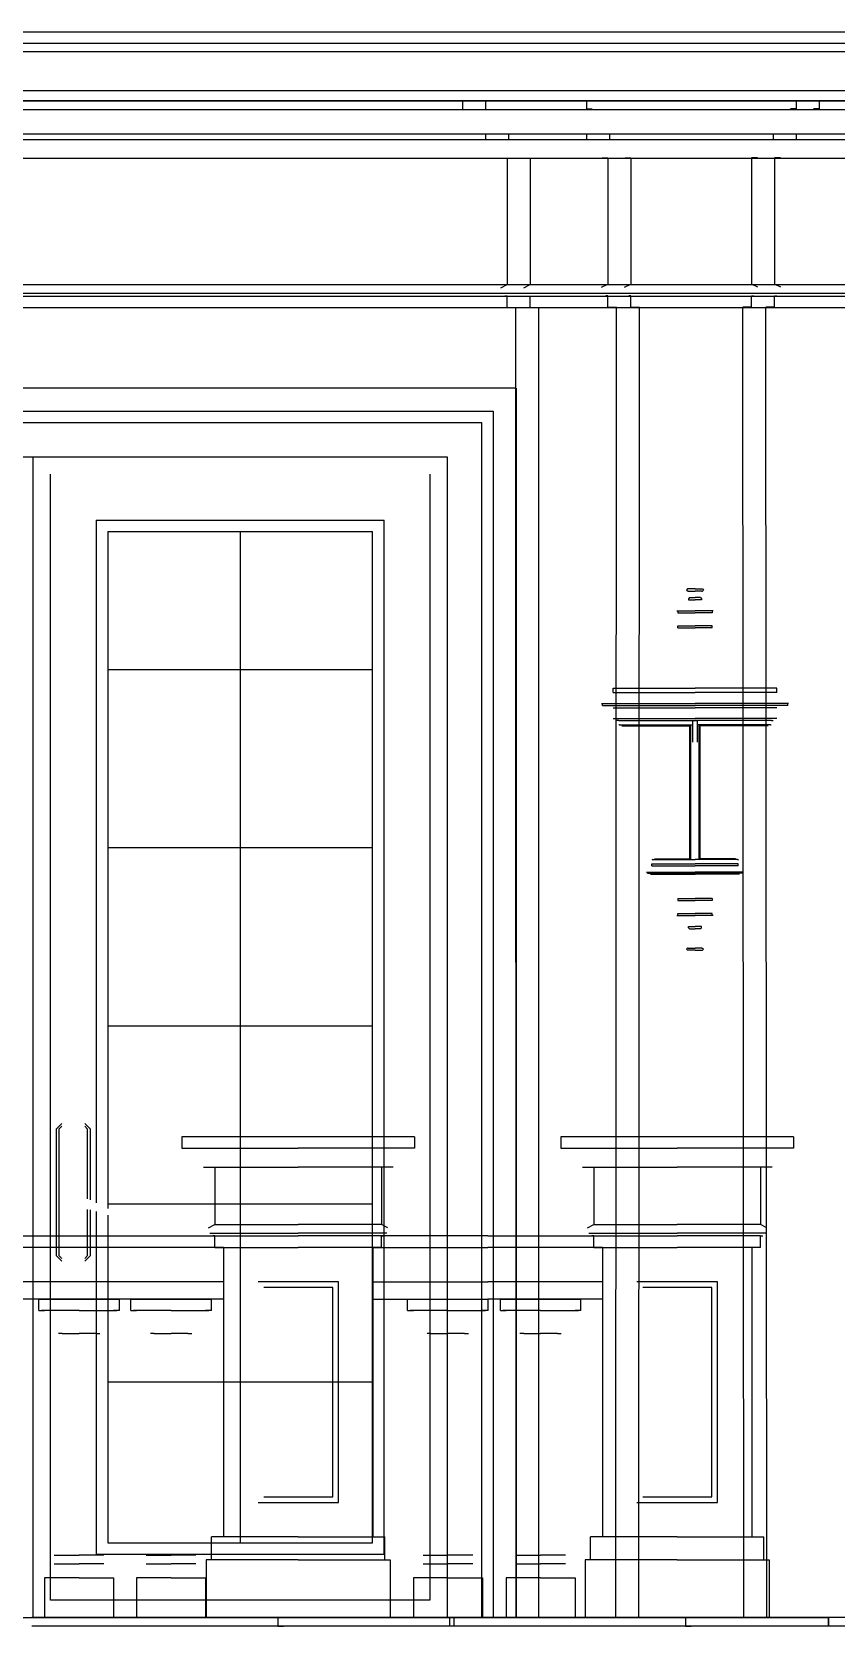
# Model space of a CAD drawing. Header units: metres. Extents: x -770 to 770, y 0 to 641.
# Drawn here: x -307.2 to -237.2, y 307.2 to 446 of the extents above; entities that cross this region are included whole.
import ezdxf

# ---------------------------------------------------------------- set-up
doc = ezdxf.new("R2010")
doc.units = ezdxf.units.M

msp = doc.modelspace()

# ---------------------------------------------------------------- linework, layer by layer
at = {"layer": 'EL-Balcony'}
for p, q in [((-294.15, 349.83, -113.55), (-294.15, 348.83, -113.55)), ((-273.9, 349.83, -117.6), (-294.15, 349.83, -113.55)), ((-273.9, 349.83, -117.6), (-273.9, 348.83, -117.6)), ((-261.19, 349.83, -130.31), (-261.19, 348.83, -130.31)), ((-240.94, 349.83, -158.5), (-261.19, 349.83, -130.31)), ((-240.94, 349.83, -158.5), (-240.94, 348.83, -158.5)), ((-294.15, 348.83, -113.55), (-284.02, 348.83, -113.55)), ((-273.9, 348.83, -117.6), (-284.02, 348.83, -113.55)), ((-261.19, 348.83, -130.31), (-251.06, 348.83, -140.44)), ((-240.94, 348.83, -158.5), (-251.06, 348.83, -140.44)), ((-292.27, 347.2, -113.55), (-291.27, 347.2, -113.55)), ((-291.27, 347.2, -113.55), (-291.27, 342.2, -113.55)), ((-291.27, 347.2, -113.55), (-284.02, 347.2, -113.55)), ((-276.77, 347.2, -114.72), (-284.02, 347.2, -113.55)), ((-276.77, 347.2, -114.72), (-276.77, 342.2, -114.72)), ((-275.77, 347.2, -115.72), (-276.77, 347.2, -114.72)), ((-259.31, 347.2, -132.19), (-258.31, 347.2, -133.19)), ((-258.31, 347.2, -133.19), (-258.31, 342.2, -133.19)), ((-258.31, 347.2, -133.19), (-251.06, 347.2, -140.44)), ((-243.81, 347.2, -158.5), (-251.06, 347.2, -140.44)), ((-243.81, 347.2, -158.5), (-243.81, 342.2, -158.5)), ((-242.81, 347.2, -158.5), (-243.81, 347.2, -158.5)), ((-291.82, 341.92, -113.55), (-291.27, 342.2, -113.55)), ((-291.71, 341.45, -113.55), (-284.02, 341.45, -113.55)), ((-291.27, 342.2, -113.55), (-284.02, 342.2, -113.55)), ((-276.77, 342.2, -114.72), (-284.02, 342.2, -113.55)), ((-276.33, 341.45, -115.16), (-284.02, 341.45, -113.55)), ((-276.23, 341.92, -115.27), (-276.77, 342.2, -114.72)), ((-258.86, 341.92, -132.64), (-258.31, 342.2, -133.19)), ((-258.75, 341.45, -132.75), (-251.06, 341.45, -140.44)), ((-258.31, 342.2, -133.19), (-251.06, 342.2, -140.44)), ((-243.81, 342.2, -158.5), (-251.06, 342.2, -140.44)), ((-243.37, 341.45, -158.5), (-251.06, 341.45, -140.44)), ((-243.26, 341.92, -158.5), (-243.81, 342.2, -158.5)), ((-310.83, 341.2, -113.55), (-291.1, 341.2, -113.55)), ((-290.52, 340.2, -113.55), (-310.83, 340.2, -113.55)), ((-291.27, 341.2, -113.55), (-291.46, 341.2, -113.55)), ((-291.27, 340.2, -113.55), (-291.27, 341.2, -113.55)), ((-291.27, 341.2, -113.55), (-284.02, 341.2, -113.55)), ((-291.27, 340.2, -113.55), (-290.52, 340.2, -113.55)), ((-290.52, 340.2, -113.55), (-284.02, 340.2, -113.55)), ((-290.52, 340.2, -113.55), (-290.52, 315, -113.55)), ((-276.77, 341.2, -114.72), (-284.02, 341.2, -113.55)), ((-277.52, 340.2, -113.97), (-284.02, 340.2, -113.55)), ((-276.77, 340.2, -114.72), (-277.52, 340.2, -113.97)), ((-277.52, 340.2, -113.97), (-267.54, 340.2, -123.95)), ((-277.52, 340.2, -113.97), (-277.52, 315, -113.97)), ((-267.54, 341.2, -123.95), (-276.95, 341.2, -114.55)), ((-276.77, 341.2, -114.72), (-276.58, 341.2, -114.91)), ((-276.77, 340.2, -114.72), (-276.77, 341.2, -114.72)), ((-267.54, 341.2, -123.95), (-258.14, 341.2, -133.36)), ((-257.56, 340.2, -133.94), (-267.54, 340.2, -123.95)), ((-258.31, 341.2, -133.19), (-258.5, 341.2, -133)), ((-258.31, 340.2, -133.19), (-258.31, 341.2, -133.19)), ((-258.31, 341.2, -133.19), (-251.06, 341.2, -140.44)), ((-258.31, 340.2, -133.19), (-257.56, 340.2, -133.94)), ((-257.56, 340.2, -133.94), (-251.06, 340.2, -140.44)), ((-257.56, 340.2, -133.94), (-257.56, 315, -133.94)), ((-243.81, 341.2, -158.5), (-251.06, 341.2, -140.44)), ((-244.56, 340.2, -158.5), (-251.06, 340.2, -140.44)), ((-243.81, 340.2, -158.5), (-244.56, 340.2, -158.5)), ((-244.56, 340.2, -158.5), (-244.56, 315, -158.5)), ((-243.81, 341.2, -158.5), (-243.62, 341.2, -158.5)), ((-243.81, 340.2, -158.5), (-243.81, 341.2, -158.5)), ((-290.52, 337.2, -113.55), (-310.83, 337.2, -113.55)), ((-280.52, 337.2, -113.55), (-287.52, 337.2, -113.55)), ((-280.52, 318, -113.55), (-280.52, 337.2, -113.55)), ((-277.52, 337.2, -113.97), (-267.54, 337.2, -123.95)), ((-257.56, 337.2, -133.94), (-267.54, 337.2, -123.95)), ((-247.56, 337.2, -143.94), (-254.56, 337.2, -136.94)), ((-247.56, 318, -143.94), (-247.56, 337.2, -143.94)), ((-281.02, 336.7, -113.55), (-287.02, 336.7, -113.55)), ((-281.02, 318.5, -113.55), (-281.02, 336.7, -113.55)), ((-248.06, 336.7, -143.44), (-254.06, 336.7, -137.44)), ((-248.06, 318.5, -143.44), (-248.06, 336.7, -143.44)), ((-290.52, 335.7, -113.55), (-310.83, 335.7, -113.55)), ((-306.58, 334.7, -113.55), (-306.58, 335.7, -113.55)), ((-306.58, 335.7, -113.55), (-299.58, 335.7, -113.55)), ((-306.58, 334.7, -113.55), (-306.08, 334.7, -113.55)), ((-303.08, 334.7, -113.55), (-306.36, 334.7, -113.55)), ((-303.08, 334.7, -113.55), (-299.8, 334.7, -113.55)), ((-299.58, 334.7, -113.55), (-300.08, 334.7, -113.55)), ((-299.58, 334.7, -113.55), (-299.58, 335.7, -113.55)), ((-298.58, 334.7, -113.55), (-298.58, 335.7, -113.55)), ((-298.58, 335.7, -113.55), (-291.58, 335.7, -113.55)), ((-298.58, 334.7, -113.55), (-298.08, 334.7, -113.55)), ((-295.08, 334.7, -113.55), (-298.36, 334.7, -113.55)), ((-295.08, 334.7, -113.55), (-291.8, 334.7, -113.55)), ((-291.58, 334.7, -113.55), (-292.08, 334.7, -113.55)), ((-291.58, 334.7, -113.55), (-291.58, 335.7, -113.55)), ((-277.52, 335.7, -113.97), (-267.54, 335.7, -123.95)), ((-274.51, 334.7, -116.98), (-274.51, 335.7, -116.98)), ((-274.51, 335.7, -116.98), (-267.51, 335.7, -123.98)), ((-274.51, 334.7, -116.98), (-274.01, 334.7, -117.48)), ((-271.01, 334.7, -120.48), (-274.29, 334.7, -117.2)), ((-271.01, 334.7, -120.48), (-267.73, 334.7, -123.76)), ((-267.51, 334.7, -123.98), (-268.01, 334.7, -123.48)), ((-257.56, 335.7, -133.94), (-267.54, 335.7, -123.95)), ((-267.51, 334.7, -123.98), (-267.51, 335.7, -123.98)), ((-266.44, 334.7, -125.06), (-266.44, 335.7, -125.06)), ((-266.44, 335.7, -125.06), (-259.44, 335.7, -132.06)), ((-266.44, 334.7, -125.06), (-265.94, 334.7, -125.56)), ((-262.94, 334.7, -128.56), (-266.22, 334.7, -125.28)), ((-262.94, 334.7, -128.56), (-259.65, 334.7, -131.84)), ((-259.44, 334.7, -132.06), (-259.94, 334.7, -131.56)), ((-259.44, 334.7, -132.06), (-259.44, 335.7, -132.06)), ((-304.55, 332.7, -113.55), (-304.88, 332.7, -113.55)), ((-304.55, 332.7, -113.55), (-303.08, 332.7, -113.55)), ((-301.61, 332.7, -113.55), (-303.08, 332.7, -113.55)), ((-301.61, 332.7, -113.55), (-301.28, 332.7, -113.55)), ((-296.55, 332.7, -113.55), (-296.88, 332.7, -113.55)), ((-296.55, 332.7, -113.55), (-295.08, 332.7, -113.55)), ((-293.61, 332.7, -113.55), (-295.08, 332.7, -113.55)), ((-293.61, 332.7, -113.55), (-293.28, 332.7, -113.55)), ((-272.48, 332.7, -119.02), (-272.81, 332.7, -118.68)), ((-272.48, 332.7, -119.02), (-271.01, 332.7, -120.48)), ((-269.55, 332.7, -121.95), (-271.01, 332.7, -120.48)), ((-269.55, 332.7, -121.95), (-269.21, 332.7, -122.28)), ((-264.4, 332.7, -127.09), (-264.74, 332.7, -126.76)), ((-264.4, 332.7, -127.09), (-262.94, 332.7, -128.56)), ((-261.47, 332.7, -130.03), (-262.94, 332.7, -128.56)), ((-261.47, 332.7, -130.03), (-261.14, 332.7, -130.36)), ((-287.52, 318, -113.55), (-280.52, 318, -113.55)), ((-287.02, 318.5, -113.55), (-281.02, 318.5, -113.55)), ((-254.56, 318, -136.94), (-247.56, 318, -143.94)), ((-254.06, 318.5, -137.44), (-248.06, 318.5, -143.44)), ((-291.56, 313, -113.55), (-291.56, 315, -113.55)), ((-290.52, 315, -113.55), (-291.56, 315, -113.55)), ((-284.02, 315, -113.55), (-290.52, 315, -113.55)), ((-284.02, 315, -113.55), (-277.52, 315, -113.97)), ((-277.52, 315, -113.97), (-276.48, 315, -115.01)), ((-276.48, 313, -115.01), (-276.48, 315, -115.01)), ((-258.6, 313, -132.9), (-258.6, 315, -132.9)), ((-257.56, 315, -133.94), (-258.6, 315, -132.9)), ((-251.06, 315, -140.44), (-257.56, 315, -133.94)), ((-251.06, 315, -140.44), (-244.56, 315, -158.5)), ((-244.56, 315, -158.5), (-243.52, 315, -158.5)), ((-243.52, 313, -158.5), (-243.52, 315, -158.5)), ((-305.24, 313.42, -113.55), (-305.02, 313.42, -113.55)), ((-305.24, 312.67, -113.55), (-303.08, 312.67, -113.55)), ((-305.02, 313.42, -113.55), (-303.08, 313.42, -113.55)), ((-301.13, 313.42, -113.55), (-303.08, 313.42, -113.55)), ((-300.92, 312.67, -113.55), (-303.08, 312.67, -113.55)), ((-300.92, 313.42, -113.55), (-301.13, 313.42, -113.55)), ((-297.24, 313.42, -113.55), (-297.02, 313.42, -113.55)), ((-297.24, 312.67, -113.55), (-295.08, 312.67, -113.55)), ((-297.02, 313.42, -113.55), (-295.08, 313.42, -113.55)), ((-293.13, 313.42, -113.55), (-295.08, 313.42, -113.55)), ((-292.92, 312.67, -113.55), (-295.08, 312.67, -113.55)), ((-292.92, 313.42, -113.55), (-293.13, 313.42, -113.55)), ((-291.56, 313, -113.55), (-292.02, 313, -113.55)), ((-292.02, 313, -113.55), (-292.02, 308, -113.55)), ((-284.02, 313, -113.55), (-291.56, 313, -113.55)), ((-284.02, 313, -113.55), (-276.48, 313, -115.01)), ((-276.48, 313, -115.01), (-276.02, 313, -115.47)), ((-276.02, 313, -115.47), (-276.02, 308, -115.47)), ((-273.17, 313.42, -118.32), (-272.96, 313.42, -118.54)), ((-273.17, 312.67, -118.32), (-271.01, 312.67, -120.48)), ((-272.96, 313.42, -118.54), (-271.01, 313.42, -120.48)), ((-269.07, 313.42, -122.43), (-271.01, 313.42, -120.48)), ((-268.85, 312.67, -122.64), (-271.01, 312.67, -120.48)), ((-268.85, 313.42, -122.64), (-269.07, 313.42, -122.43)), ((-265.1, 313.42, -126.4), (-264.88, 313.42, -126.62)), ((-265.1, 312.67, -126.4), (-262.94, 312.67, -128.56)), ((-264.88, 313.42, -126.62), (-262.94, 313.42, -128.56)), ((-260.99, 313.42, -130.51), (-262.94, 313.42, -128.56)), ((-260.77, 312.67, -130.72), (-262.94, 312.67, -128.56)), ((-260.77, 313.42, -130.72), (-260.99, 313.42, -130.51)), ((-258.6, 313, -132.9), (-259.06, 313, -132.44)), ((-259.06, 313, -132.44), (-259.06, 308, -132.44)), ((-251.06, 313, -140.44), (-258.6, 313, -132.9)), ((-251.06, 313, -140.44), (-243.52, 313, -158.5)), ((-243.52, 313, -158.5), (-243.06, 313, -158.5)), ((-243.06, 313, -158.5), (-243.06, 308, -158.5)), ((-306.08, 311.43, -113.55), (-306.08, 308, -113.55)), ((-303.08, 311.43, -113.55), (-306.08, 311.43, -113.55)), ((-303.08, 311.43, -113.55), (-300.08, 311.43, -113.55)), ((-300.08, 311.43, -113.55), (-300.08, 308, -113.55)), ((-298.08, 311.43, -113.55), (-298.08, 308, -113.55)), ((-295.08, 311.43, -113.55), (-298.08, 311.43, -113.55)), ((-295.08, 311.43, -113.55), (-292.08, 311.43, -113.55)), ((-292.08, 311.43, -113.55), (-292.08, 308, -113.55)), ((-274.01, 311.43, -117.48), (-274.01, 308, -117.48)), ((-271.01, 311.43, -120.48), (-274.01, 311.43, -117.48)), ((-271.01, 311.43, -120.48), (-268.01, 311.43, -123.48)), ((-268.01, 311.43, -123.48), (-268.01, 308, -123.48)), ((-265.94, 311.43, -125.56), (-265.94, 308, -125.56)), ((-262.94, 311.43, -128.56), (-265.94, 311.43, -125.56)), ((-262.94, 311.43, -128.56), (-259.94, 311.43, -131.56)), ((-259.94, 311.43, -131.56), (-259.94, 308, -131.56)), ((-306.08, 308, -113.55), (-306.08, 308, -113.55)), ((-300.08, 308, -113.55), (-306.08, 308, -113.55)), ((-298.08, 308, -113.55), (-298.08, 308, -113.55)), ((-292.08, 308, -113.55), (-298.08, 308, -113.55)), ((-292.02, 308, -113.55), (-290.52, 308, -113.55)), ((-290.52, 308, -113.55), (-284.02, 308, -113.55)), ((-277.52, 308, -113.97), (-284.02, 308, -113.55)), ((-276.02, 308, -115.47), (-277.52, 308, -113.97)), ((-274.01, 308, -117.48), (-274.01, 308, -117.48)), ((-268.01, 308, -123.48), (-274.01, 308, -117.48)), ((-265.94, 308, -125.56), (-265.94, 308, -125.56)), ((-259.94, 308, -131.56), (-265.94, 308, -125.56)), ((-259.06, 308, -132.44), (-257.56, 308, -133.94)), ((-257.56, 308, -133.94), (-251.06, 308, -140.44)), ((-244.56, 308, -158.5), (-251.06, 308, -140.44)), ((-243.06, 308, -158.5), (-244.56, 308, -158.5))]:
    msp.add_line(p, q, dxfattribs=at)
at = {"layer": 'EL-Door'}
for p, q in [((-343.08, 409, -119.58), (-271.08, 409, -120.42)), ((-307.08, 308, -113.55), (-307.08, 409, -113.55)), ((-271.08, 409, -120.42), (-271.08, 308, -120.42)), ((-305.58, 309.5, -113.55), (-305.58, 407.5, -113.55)), ((-272.58, 407.5, -118.92), (-272.58, 309.5, -118.92)), ((-301.59, 403.5, -113.55), (-301.59, 344.08, -113.55)), ((-301.59, 403.5, -113.55), (-276.55, 403.5, -114.94)), ((-300.59, 402.5, -113.55), (-300.59, 343.58, -113.55)), ((-300.59, 402.5, -113.55), (-277.55, 402.5, -113.94)), ((-289.07, 402.5, -113.55), (-289.07, 314.5, -113.55)), ((-277.55, 314.5, -113.94), (-277.55, 402.5, -113.94)), ((-276.55, 313.5, -114.94), (-276.55, 403.5, -114.94)), ((-300.55, 390.5, -113.55), (-277.59, 390.5, -113.9)), ((-300.55, 375, -113.55), (-277.59, 375, -113.9)), ((-300.55, 359.5, -113.55), (-277.59, 359.5, -113.9)), ((-304.59, 351, -113.55), (-305.09, 350.5, -113.55)), ((-305.09, 350.5, -113.55), (-305.09, 339.5, -113.55)), ((-304.59, 350.75, -113.55), (-304.84, 350.5, -113.55)), ((-304.84, 350.5, -113.55), (-304.84, 339.5, -113.55)), ((-302.09, 350.5, -113.55), (-302.59, 351, -113.55)), ((-302.34, 350.5, -113.55), (-302.59, 350.75, -113.55)), ((-302.34, 344.44, -113.55), (-302.34, 350.5, -113.55)), ((-302.09, 344.34, -113.55), (-302.09, 350.5, -113.55)), ((-302.34, 339.5, -113.55), (-302.34, 343.51, -113.55)), ((-302.09, 339.5, -113.55), (-302.09, 343.47, -113.55)), ((-301.59, 343.33, -113.55), (-301.59, 313.5, -113.55)), ((-300.59, 343, -113.55), (-300.59, 314.5, -113.55)), ((-300.55, 344, -113.55), (-277.59, 344, -113.9)), ((-305.09, 339.5, -113.55), (-304.59, 339, -113.55)), ((-304.84, 339.5, -113.55), (-304.59, 339.25, -113.55)), ((-302.59, 339, -113.55), (-302.09, 339.5, -113.55)), ((-302.59, 339.25, -113.55), (-302.34, 339.5, -113.55)), ((-300.55, 328.5, -113.55), (-277.59, 328.5, -113.9)), ((-300.59, 314.5, -113.55), (-277.55, 314.5, -113.94)), ((-301.59, 313.5, -113.55), (-276.55, 313.5, -114.94)), ((-272.58, 309.5, -118.92), (-305.58, 309.5, -113.55)), ((-343.08, 308, -119.58), (-271.08, 308, -120.42))]:
    msp.add_line(p, q, dxfattribs=at)
at = {"layer": 'EL-Roof'}
for p, q in [((-467.69, 446, -91), (-177.44, 446, -158.5)), ((-177.44, 444.25, -158.5), (-471.69, 444.25, -91)), ((-177.44, 445, -158.5), (-467.69, 445, -91)), ((-177.44, 440.86, -158.5), (-467.69, 440.86, -91)), ((-177.44, 440, -158.5), (-467.69, 440, -91))]:
    msp.add_line(p, q, dxfattribs=at)
at = {"layer": 'FP-Hatch'}
for p, q in [((-250.17, 397.51, -141.33), (-250.26, 397.41, -141.24)), ((-250.26, 397.41, -141.24), (-250.26, 397.41, -141.24)), ((-250.26, 397.41, -141.24), (-250.17, 397.32, -141.33)), ((-250.09, 397.51, -141.4), (-250.17, 397.51, -141.33)), ((-250.11, 397.32, -141.38), (-250.17, 397.32, -141.33)), ((-250.11, 397.32, -141.38), (-249.51, 397.32, -141.99)), ((-249.51, 397.51, -141.99), (-250.09, 397.51, -141.4)), ((-249.51, 397.51, -141.99), (-248.93, 397.51, -142.57)), ((-248.91, 397.32, -142.59), (-249.51, 397.32, -141.99)), ((-248.93, 397.51, -142.57), (-248.85, 397.51, -142.64)), ((-248.91, 397.32, -142.59), (-248.85, 397.32, -142.64)), ((-248.85, 397.51, -142.64), (-248.76, 397.41, -142.74)), ((-248.76, 397.41, -142.74), (-248.85, 397.32, -142.64)), ((-248.76, 397.41, -142.74), (-248.76, 397.41, -142.74)), ((-251.08, 395.62, -140.42), (-251.01, 395.62, -140.49)), ((-251.01, 395.62, -140.49), (-249.51, 395.62, -141.99)), ((-251.01, 395.62, -140.49), (-251.01, 395.43, -140.49)), ((-249.98, 396.76, -141.52), (-250.07, 396.66, -141.42)), ((-250.07, 396.66, -141.42), (-250.07, 396.57, -141.42)), ((-250.07, 396.57, -141.42), (-249.51, 396.57, -141.99)), ((-249.98, 396.76, -141.52), (-249.51, 396.76, -141.99)), ((-249.04, 396.76, -142.45), (-249.51, 396.76, -141.99)), ((-248.95, 396.57, -142.55), (-249.51, 396.57, -141.99)), ((-248.01, 395.62, -143.49), (-249.51, 395.62, -141.99)), ((-249.04, 396.76, -142.45), (-248.95, 396.66, -142.55)), ((-248.95, 396.66, -142.55), (-248.95, 396.57, -142.55)), ((-247.94, 395.62, -143.55), (-248.01, 395.62, -143.49)), ((-248.01, 395.62, -143.49), (-248.01, 395.43, -143.49)), ((-251.01, 395.43, -140.49), (-249.51, 395.43, -141.99)), ((-251.01, 394.12, -140.49), (-251.01, 394.31, -140.49)), ((-251.01, 394.31, -140.49), (-250.82, 394.31, -140.67)), ((-251.01, 394.12, -140.49), (-249.51, 394.12, -141.99)), ((-250.82, 394.31, -140.67), (-249.51, 394.31, -141.99)), ((-248.01, 395.43, -143.49), (-249.51, 395.43, -141.99)), ((-248.2, 394.31, -143.3), (-249.51, 394.31, -141.99)), ((-248.01, 394.12, -143.49), (-249.51, 394.12, -141.99)), ((-248.01, 394.31, -143.49), (-248.2, 394.31, -143.3)), ((-248.01, 394.12, -143.49), (-248.01, 394.31, -143.49)), ((-256.64, 388.49, -134.86), (-256.64, 388.87, -134.86)), ((-256.64, 388.87, -134.86), (-249.51, 388.87, -141.99)), ((-242.39, 388.87, -158.5), (-249.51, 388.87, -141.99)), ((-242.39, 388.49, -158.5), (-242.39, 388.87, -158.5)), ((-257.64, 387.54, -133.86), (-257.57, 387.54, -133.92)), ((-257.57, 387.37, -133.92), (-257.57, 387.54, -133.92)), ((-257.57, 387.54, -133.92), (-249.51, 387.54, -141.99)), ((-257.57, 387.37, -133.92), (-256.82, 387.37, -134.67)), ((-256.82, 387.37, -134.67), (-249.51, 387.37, -141.99)), ((-256.64, 388.49, -134.86), (-249.51, 388.49, -141.99)), ((-256.64, 387.18, -134.86), (-249.51, 387.18, -141.99)), ((-242.39, 388.49, -158.5), (-249.51, 388.49, -141.99)), ((-241.45, 387.54, -158.5), (-249.51, 387.54, -141.99)), ((-242.2, 387.37, -158.5), (-249.51, 387.37, -141.99)), ((-242.39, 387.18, -158.5), (-249.51, 387.18, -141.99)), ((-241.45, 387.37, -158.5), (-242.2, 387.37, -158.5)), ((-241.45, 387.37, -158.5), (-241.45, 387.54, -158.5)), ((-241.38, 387.54, -158.5), (-241.45, 387.54, -158.5)), ((-256.64, 386.24, -134.86), (-256.49, 386.24, -135.01)), ((-256.49, 386.24, -135.01), (-249.51, 386.24, -141.99)), ((-256.15, 386.06, -135.35), (-256.3, 386.06, -135.2)), ((-256.15, 386.06, -135.35), (-249.51, 386.06, -141.99)), ((-249.7, 384.18, -141.8), (-249.7, 386.06, -141.8)), ((-249.7, 386.06, -141.8), (-249.32, 386.06, -142.17)), ((-242.54, 386.24, -158.5), (-249.51, 386.24, -141.99)), ((-242.87, 386.06, -158.5), (-249.51, 386.06, -141.99)), ((-249.32, 386.06, -142.17), (-249.32, 384.18, -142.17)), ((-242.87, 386.06, -158.5), (-242.72, 386.06, -158.5)), ((-242.39, 386.24, -158.5), (-242.54, 386.24, -158.5)), ((-256.07, 385.68, -135.43), (-256.14, 385.68, -135.36)), ((-256.07, 385.68, -135.43), (-249.7, 385.68, -141.8)), ((-255.88, 385.61, -135.62), (-249.96, 385.61, -141.54)), ((-249.96, 373.96, -141.54), (-249.96, 385.68, -141.54)), ((-249.89, 373.96, -141.61), (-249.89, 385.68, -141.61)), ((-242.96, 385.68, -158.5), (-249.32, 385.68, -142.17)), ((-249.14, 373.96, -142.36), (-249.14, 385.68, -142.36)), ((-249.06, 373.96, -142.44), (-249.06, 385.68, -142.44)), ((-243.14, 385.61, -158.5), (-249.06, 385.61, -142.44)), ((-242.96, 385.68, -158.5), (-242.88, 385.68, -158.5)), ((-253.21, 373.96, -138.29), (-253.28, 373.93, -138.22)), ((-253.26, 373.4, -138.24), (-253.26, 373.58, -138.24)), ((-253.26, 373.58, -138.24), (-249.51, 373.58, -141.99)), ((-253.26, 373.4, -138.24), (-249.51, 373.4, -141.99)), ((-253.21, 373.96, -138.29), (-249.51, 373.96, -141.99)), ((-253.04, 374.03, -138.46), (-249.96, 374.03, -141.54)), ((-245.81, 373.96, -145.69), (-249.51, 373.96, -141.99)), ((-245.76, 373.58, -145.73), (-249.51, 373.58, -141.99)), ((-245.76, 373.4, -145.73), (-249.51, 373.4, -141.99)), ((-245.98, 374.03, -145.51), (-249.06, 374.03, -142.44)), ((-245.81, 373.96, -145.69), (-245.74, 373.93, -145.75)), ((-245.76, 373.4, -145.73), (-245.76, 373.58, -145.73)), ((-253.72, 372.87, -137.78), (-253.65, 372.87, -137.84)), ((-253.65, 372.78, -137.84), (-253.65, 372.87, -137.84)), ((-253.65, 372.87, -137.84), (-249.51, 372.87, -141.99)), ((-253.65, 372.78, -137.84), (-253.46, 372.78, -138.03)), ((-253.46, 372.78, -138.03), (-249.51, 372.78, -141.99)), ((-253.37, 372.69, -138.13), (-252.63, 372.69, -138.87)), ((-252.63, 372.69, -138.87), (-249.51, 372.69, -141.99)), ((-245.37, 372.87, -146.13), (-249.51, 372.87, -141.99)), ((-245.56, 372.78, -145.94), (-249.51, 372.78, -141.99)), ((-246.39, 372.69, -145.1), (-249.51, 372.69, -141.99)), ((-245.65, 372.69, -145.85), (-246.39, 372.69, -145.1)), ((-245.37, 372.78, -146.13), (-245.56, 372.78, -145.94)), ((-245.37, 372.78, -146.13), (-245.37, 372.87, -146.13)), ((-245.3, 372.87, -146.19), (-245.37, 372.87, -146.13)), ((-251.01, 370.58, -140.49), (-249.51, 370.58, -141.99)), ((-251.01, 370.58, -140.49), (-251.01, 370.39, -140.49)), ((-248.01, 370.58, -143.49), (-249.51, 370.58, -141.99)), ((-248.01, 370.58, -143.49), (-248.01, 370.39, -143.49)), ((-251.01, 370.39, -140.49), (-250.82, 370.39, -140.67)), ((-251.01, 369.26, -140.49), (-249.51, 369.26, -141.99)), ((-251.01, 369.08, -140.49), (-251.01, 369.26, -140.49)), ((-250.82, 370.39, -140.67), (-249.51, 370.39, -141.99)), ((-248.2, 370.39, -143.3), (-249.51, 370.39, -141.99)), ((-248.01, 369.26, -143.49), (-249.51, 369.26, -141.99)), ((-248.01, 370.39, -143.49), (-248.2, 370.39, -143.3)), ((-248.01, 369.08, -143.49), (-248.01, 369.26, -143.49)), ((-251.08, 369.08, -140.42), (-251.01, 369.08, -140.49)), ((-251.01, 369.08, -140.49), (-249.51, 369.08, -141.99)), ((-250.07, 368.12, -141.42), (-249.51, 368.12, -141.99)), ((-250.07, 368.03, -141.42), (-250.07, 368.12, -141.42)), ((-249.98, 367.94, -141.52), (-250.07, 368.03, -141.42)), ((-249.98, 367.94, -141.52), (-249.51, 367.94, -141.99)), ((-248.01, 369.08, -143.49), (-249.51, 369.08, -141.99)), ((-248.95, 368.12, -142.55), (-249.51, 368.12, -141.99)), ((-249.04, 367.94, -142.45), (-249.51, 367.94, -141.99)), ((-249.04, 367.94, -142.45), (-248.95, 368.03, -142.55)), ((-248.95, 368.03, -142.55), (-248.95, 368.12, -142.55)), ((-247.94, 369.08, -143.55), (-248.01, 369.08, -143.49)), ((-250.26, 366.16, -141.24), (-250.17, 366.25, -141.33)), ((-250.17, 366.06, -141.33), (-250.26, 366.16, -141.24)), ((-250.26, 366.16, -141.24), (-250.26, 366.16, -141.24)), ((-250.11, 366.25, -141.38), (-250.17, 366.25, -141.33)), ((-250.09, 366.06, -141.4), (-250.17, 366.06, -141.33)), ((-250.11, 366.25, -141.38), (-249.51, 366.25, -141.99)), ((-249.51, 366.06, -141.99), (-250.09, 366.06, -141.4)), ((-248.91, 366.25, -142.59), (-249.51, 366.25, -141.99)), ((-249.51, 366.06, -141.99), (-248.93, 366.06, -142.57)), ((-248.93, 366.06, -142.57), (-248.85, 366.06, -142.64)), ((-248.91, 366.25, -142.59), (-248.85, 366.25, -142.64)), ((-248.76, 366.16, -142.74), (-248.85, 366.25, -142.64)), ((-248.85, 366.06, -142.64), (-248.76, 366.16, -142.74)), ((-248.76, 366.16, -142.74), (-248.76, 366.16, -142.74))]:
    msp.add_line(p, q, dxfattribs=at)
at = {"layer": 'FP-Proposed Wall'}
for p, q in [((-451.69, 440, -91), (-177.44, 440, -158.5)), ((-267.74, 440, -123.76), (-267.74, 439.25, -123.76)), ((-258.96, 440.04, -132.53), (-258.96, 439.29, -132.53)), ((-240.72, 440.04, -158.5), (-240.72, 439.29, -158.5)), ((-457.44, 439.25, -91), (-177.44, 439.25, -158.5)), ((-258.96, 439.29, -132.53), (-258.46, 439.29, -133.03)), ((-240.72, 439.29, -158.5), (-241.22, 439.29, -158.5)), ((-455.31, 437.12, -91), (-101.09, 437.12)), ((-265.74, 437.12, -125.76), (-265.74, 436.62, -125.76)), ((-256.96, 437.17, -134.54), (-256.96, 436.67, -134.53)), ((-242.72, 437.17, -158.5), (-242.72, 436.67, -158.5)), ((-455.31, 436.62, -91), (-177.44, 436.62, -158.5)), ((-452.44, 435, -91), (-176.69, 435, -115.5)), ((-264.36, 435, -127.14), (-263.86, 435, -127.64)), ((-263.86, 435, -127.64), (-263.86, 424, -127.64)), ((-255.59, 435.04, -135.91), (-255.09, 435.04, -136.41)), ((-255.09, 435.04, -136.41), (-255.09, 424.04, -136.4)), ((-244.09, 435.04, -158.5), (-244.59, 435.04, -158.5)), ((-244.59, 435.04, -158.5), (-244.59, 424.04, -158.5)), ((-452.88, 423.25, -91), (-176.69, 423.25, -115.5)), ((-452.44, 424, -91), (-176.69, 424, -115.5)), ((-264.41, 423.72, -127.09), (-263.86, 424, -127.64)), ((-255.64, 423.77, -135.85), (-255.09, 424.04, -136.4)), ((-244.04, 423.77, -158.5), (-244.59, 424.04, -158.5)), ((-452.44, 423, -91), (-176.69, 423, -115.5)), ((-451.69, 422, -91), (-176.69, 422, -115.5)), ((-263.86, 422, -127.64), (-263.86, 423, -127.64)), ((-263.86, 422, -127.64), (-263.11, 422, -128.39)), ((-263.11, 308, -128.39), (-263.11, 422, -128.39)), ((-255.09, 423.04, -136.4), (-255.28, 423.04, -136.21)), ((-255.1, 422.04, -136.4), (-255.09, 423.04, -136.4)), ((-255.1, 422.04, -136.4), (-254.35, 422.04, -137.15)), ((-254.41, 308.04, -137.08), (-254.35, 422.04, -137.15)), ((-244.59, 422.04, -158.5), (-245.34, 422.04, -146.16)), ((-245.27, 308.04, -146.23), (-245.34, 422.04, -146.16)), ((-244.59, 423.04, -158.5), (-244.4, 423.04, -158.5)), ((-244.59, 422.04, -158.5), (-244.59, 423.04, -158.5)), ((-347.08, 413, -123.58), (-267.08, 413, -124.42)), ((-267.08, 413, -124.42), (-267.08, 308, -124.42)), ((-346.08, 412, -122.58), (-268.08, 412, -123.42)), ((-268.08, 412, -123.42), (-268.08, 308, -123.42)), ((-183.44, 308, -158.5), (-307.19, 308, -113.55)), ((-237.92, 308, -158.5), (-307.19, 308, -113.55)), ((-307.19, 308, -113.55), (-237.92, 308, -158.5)), ((-183.44, 307.25, -158.5), (-307.19, 307.25, -113.55)), ((-238.92, 307.25, -158.5), (-307.19, 307.25, -113.55)), ((-238.92, 307.25, -158.5), (-307.19, 307.25, -113.55)), ((-285.81, 308, -113.55), (-285.81, 307.25, -113.55)), ((-285.81, 307.25, -113.55), (-285.31, 307.25, -113.55)), ((-270.88, 307.25, -120.62), (-271.88, 307.25, -119.62)), ((-270.49, 307.25, -121.01), (-270.99, 307.25, -120.51)), ((-270.88, 308, -120.62), (-270.88, 307.25, -120.62)), ((-270.49, 308, -121.01), (-270.49, 307.25, -121.01)), ((-250.35, 308, -141.15), (-250.35, 307.25, -141.15)), ((-250.35, 307.25, -141.15), (-249.85, 307.25, -141.65)), ((-237.92, 307.25, -158.5), (-238.92, 307.25, -158.5)), ((-237.91, 307.24, -158.5), (-238.91, 307.24, -158.5)), ((-237.92, 308, -158.5), (-237.92, 307.25, -158.5)), ((-237.91, 307.99, -158.5), (-237.91, 307.24, -158.5))]:
    msp.add_line(p, q, dxfattribs=at)
at = {"layer": 'FP-Stair'}
for p, q in [((-269.74, 440, -121.76), (-269.74, 439.25, -121.76)), ((-238.72, 440.04, -158.5), (-238.72, 439.29, -158.5)), ((-269.74, 439.25, -121.76), (-269.24, 439.25, -122.26)), ((-238.72, 439.29, -158.5), (-239.22, 439.29, -158.5)), ((-267.74, 437.12, -123.76), (-267.74, 436.62, -123.76)), ((-258.96, 437.17, -132.54), (-258.96, 436.67, -132.53)), ((-240.72, 437.17, -158.5), (-240.72, 436.67, -158.5)), ((-266.36, 435, -125.14), (-265.86, 435, -125.64)), ((-265.86, 435, -125.64), (-265.86, 424, -125.64)), ((-257.59, 435.04, -133.91), (-257.09, 435.04, -134.41)), ((-257.09, 435.04, -134.41), (-257.09, 424.04, -134.4)), ((-242.09, 435.04, -158.5), (-242.59, 435.04, -158.5)), ((-242.59, 435.04, -158.5), (-242.59, 424.04, -158.5)), ((-266.41, 423.72, -125.09), (-265.86, 424, -125.64)), ((-257.64, 423.77, -133.85), (-257.09, 424.04, -134.4)), ((-242.04, 423.77, -158.5), (-242.59, 424.04, -158.5)), ((-265.86, 423, -125.64), (-266.05, 423, -125.45)), ((-265.86, 422, -125.64), (-265.86, 423, -125.64)), ((-265.86, 422, -125.64), (-265.11, 422, -126.39)), ((-265.08, 308, -126.42), (-265.11, 422, -126.39)), ((-257.09, 423.04, -134.4), (-257.28, 423.04, -134.21)), ((-257.1, 422.04, -134.4), (-257.09, 423.04, -134.4)), ((-257.1, 422.04, -134.4), (-256.35, 422.04, -135.15)), ((-256.41, 308.04, -135.08), (-256.35, 422.04, -135.15)), ((-243.27, 308.04, -158.5), (-243.34, 422.04, -158.5)), ((-242.59, 422.04, -158.5), (-243.34, 422.04, -158.5)), ((-242.59, 423.04, -158.5), (-242.4, 423.04, -158.5)), ((-242.59, 422.04, -158.5), (-242.59, 423.04, -158.5)), ((-265.08, 415, -126.42), (-349.08, 415, -125.58)), ((-265.08, 415, -126.42), (-265.08, 308, -126.42))]:
    msp.add_line(p, q, dxfattribs=at)

doc.saveas('drawing.dxf')
